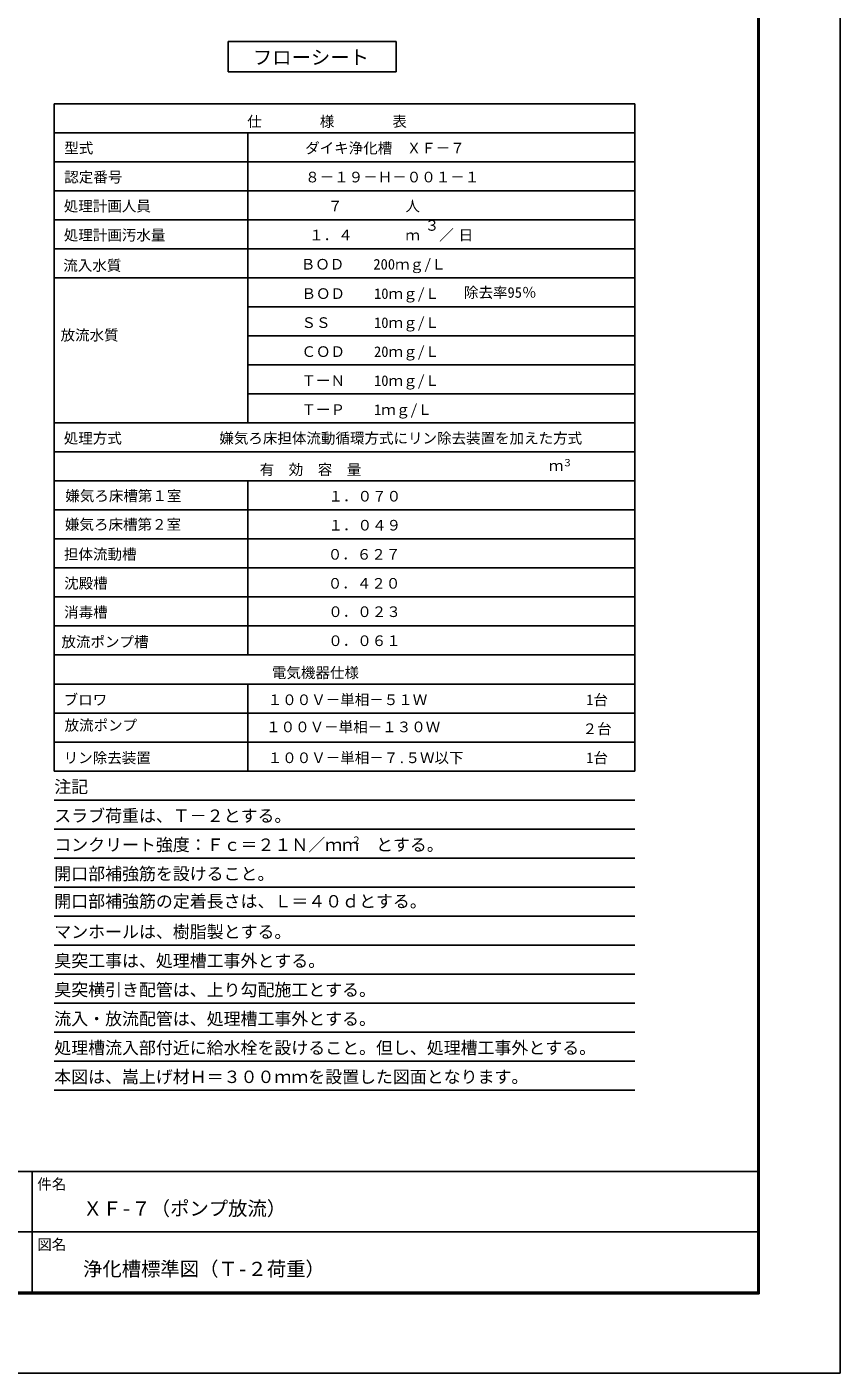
# Model space of a CAD drawing. Units: millimetres, scale not verified. Extents: x -8910 to 8910, y -6308 to 6308.
# Drawn here: x 3867 to 8910, y -6308 to 2045 of the extents above; entities that cross this region are included whole.
import ezdxf
from ezdxf.enums import TextEntityAlignment as Align

# ---------------------------------------------------------------- set-up
doc = ezdxf.new("R2010")
doc.units = ezdxf.units.MM
doc.header["$LTSCALE"] = 30
for name, color, linetype, lineweight in [('0-E_3-6_SUNPO', 4, 'Continuous', 25), ('0-F_3-5_MOJI', 4, 'Continuous', 25), ('1-0_水管', 7, 'Continuous', 25), ('1-5_図面枠', 7, 'Continuous', 25), ('1-6_Axis_waku', 7, 'Continuous', 25)]:
    doc.layers.add(name, color=color, linetype=linetype, lineweight=lineweight)
doc.styles.add('ＭＳ ゴシック', font='')
doc.styles.get('ＭＳ ゴシック').set_extended_font_data('MS Gothic')

msp = doc.modelspace()

# ---------------------------------------------------------------- linework, layer by layer
at = {"layer": '0-E_3-6_SUNPO', "color": 3}
for p, q in [((4036.85, 1567.81), (7636.85, 1567.81)), ((4036.85, -2572.21), (4036.85, 1567.81)), ((7636.85, 1567.81), (7636.85, -2572.21)), ((4036.85, 1387.8), (7636.85, 1387.8)), ((5236.85, 1387.8), (5236.85, -412.2)), ((4036.85, 1207.81), (7636.85, 1207.81)), ((4036.85, 1027.81), (7636.85, 1027.81)), ((4036.85, 847.81), (7636.85, 847.81)), ((4036.85, 667.81), (7636.85, 667.81)), ((4036.85, 487.8), (7636.85, 487.8)), ((5236.85, 307.8), (7636.85, 307.8)), ((5236.85, 127.8), (7636.85, 127.8)), ((5236.85, -52.2), (7636.85, -52.2)), ((5236.85, -232.2), (7636.85, -232.2)), ((4036.85, -412.2), (7636.85, -412.2)), ((7636.84, -592.21), (4036.84, -592.21)), ((4036.84, -772.21), (7636.84, -772.21)), ((5236.84, -772.21), (5236.84, -1852.2)), ((4036.84, -952.21), (7636.84, -952.21)), ((4036.84, -1132.2), (7636.84, -1132.2)), ((4036.84, -1312.2), (7636.84, -1312.2)), ((4036.84, -1492.2), (7636.84, -1492.2)), ((4036.84, -1672.2), (7636.84, -1672.2)), ((4036.84, -1852.2), (7636.84, -1852.2)), ((4036.84, -1852.2), (7636.84, -1852.2)), ((4036.84, -2032.2), (7636.84, -2032.2)), ((5236.84, -2032.2), (5236.84, -2572.21)), ((7636.84, -2392.2), (4036.84, -2392.2)), ((7636.84, -2572.21), (4036.84, -2572.21))]:
    msp.add_line(p, q, dxfattribs=at)
at = {"layer": '0-F_3-5_MOJI', "color": 3}
msp.add_line((7636.83, -2212.2), (4036.83, -2212.2), dxfattribs=at)
at = {"layer": '1-0_水管'}
for p, q in [((5114.66, 1954.56), (5114.66, 1766.37)), ((5114.66, 1954.56), (6157.06, 1954.56)), ((6157.06, 1954.56), (6157.06, 1766.72)), ((5114.66, 1765.57), (6157.06, 1765.57))]:
    msp.add_line(p, q, dxfattribs=at)
at = {"layer": '1-0_水管', "color": 3}
for p, q in [((7636.85, -2752.21), (4036.85, -2752.21)), ((7636.85, -2932.21), (4036.85, -2932.21)), ((7636.85, -3112.21), (4036.85, -3112.21)), ((7636.85, -3292.21), (4036.85, -3292.21)), ((7636.85, -3472.21), (4036.85, -3472.21)), ((7636.85, -3472.21), (4036.85, -3472.21)), ((7636.85, -3652.21), (4036.85, -3652.21)), ((7636.85, -3832.22), (4036.85, -3832.22)), ((7636.85, -4012.22), (4036.85, -4012.22)), ((7636.85, -4192.22), (4036.85, -4192.22)), ((7636.85, -4372.22), (4036.85, -4372.22)), ((7636.85, -4552.22), (4036.85, -4552.22))]:
    msp.add_line(p, q, dxfattribs=at)
at = {"layer": '1-5_図面枠'}
msp.add_lwpolyline([(-8910, -6307.5), (-8910, 6307.5), (8910, 6307.5), (8910, -6307.5)], close=True, dxfattribs=at)
at = {"layer": '1-6_Axis_waku'}
for p, q in [((8401.8, -5808.3), (8401.8, 5763.3)), ((8402.4, -5808.9), (8402.4, 5763.9)), ((8403, -5809.5), (8403, 5764.5)), ((8403.6, -5810.1), (8403.6, 5765.1)), ((8404.2, -5810.7), (8404.2, 5765.7)), ((8404.8, -5811.3), (8404.8, 5766.3)), ((8405.4, -5811.9), (8405.4, 5766.9)), ((8406, -5812.5), (8406, 5767.5)), ((8406.6, -5813.1), (8406.6, 5768.1)), ((8407.2, -5813.7), (8407.2, 5768.7)), ((8407.8, -5814.3), (8407.8, 5769.3)), ((8408.4, -5814.9), (8408.4, 5769.9)), ((8400, -5806.5), (8400, 5761.5)), ((8400.6, -5807.1), (8400.6, 5762.1)), ((8401.2, -5807.7), (8401.2, 5762.7)), ((-7770, -5056.5), (8400, -5056.5)), ((3900, -5806.5), (3900, -5056.5)), ((239.99, -5431.5), (8399.99, -5431.5)), ((8408.4, -5814.9), (-7778.4, -5814.9)), ((8407.8, -5814.3), (-7777.8, -5814.3)), ((8407.2, -5813.7), (-7777.2, -5813.7)), ((8406.6, -5813.1), (-7776.6, -5813.1)), ((8406, -5812.5), (-7776, -5812.5)), ((8405.4, -5811.9), (-7775.4, -5811.9)), ((8404.8, -5811.3), (-7774.8, -5811.3)), ((8404.2, -5810.7), (-7774.2, -5810.7)), ((8403.6, -5810.1), (-7773.6, -5810.1)), ((8403, -5809.5), (-7773, -5809.5)), ((8402.4, -5808.9), (-7772.4, -5808.9)), ((8401.8, -5808.3), (-7771.8, -5808.3)), ((8401.2, -5807.7), (-7771.2, -5807.7)), ((8400.6, -5807.1), (-7770.6, -5807.1)), ((-7770, -5806.5), (8400, -5806.5))]:
    msp.add_line(p, q, dxfattribs=at)

# ---------------------------------------------------------------- texts
at = {"layer": '0-E_3-6_SUNPO', "style": 'ＭＳ ゴシック'}
for s, height, p in [('仕\u3000\u3000\u3000\u3000様\u3000\u3000\u3000\u3000表', 65.98, (5233.25, 1405.21)), ('型式', 65.98, (4098.65, 1240.2)), ('ダイキ浄化槽\u3000ＸＦ－７', 65.98, (5592.65, 1240.2)), ('認定番号', 65.98, (4098.65, 1060.2)), ('８－１９－Ｈ－００１－１', 65.98, (5592.65, 1060.2)), ('処理計画人員\u3000', 65.98, (4095.65, 880.21)), ('７', 65.98, (5734.25, 880.21)), ('人', 65.98, (6214.26, 880.21)), ('３', 65.98, (6334.25, 760.21)), ('処理計画汚水量', 65.98, (4095.65, 700.21)), ('１．４', 65.98, (5617.04, 700.21)), ('ｍ', 65.98, (6214.26, 700.21)), ('／', 65.98, (6424.25, 700.21)), ('日', 65.98, (6544.25, 700.21)), ('流入水質', 65.98, (4092.37, 512.1)), ('ＢＯＤ\u3000\u3000200ｍｇ/Ｌ', 65.98, (5565.47, 519.37)), ('ＢＯＤ\u3000\u300010ｍｇ/Ｌ', 65.98, (5569.8, 337.21)), ('除去率95％', 65.98, (6577.53, 344.15)), ('放流水質', 65.98, (4075.55, 79.69)), ('ＳＳ\u3000\u3000\u300010ｍｇ/Ｌ', 65.98, (5569.8, 157.21)), ('ＣＯＤ\u3000\u300020ｍｇ/Ｌ', 65.98, (5569.8, -22.79)), ('ＴーＮ\u3000\u300010ｍｇ/Ｌ', 65.98, (5569.8, -202.79)), ('ＴーＰ\u3000\u30001ｍｇ/Ｌ', 65.98, (5569.8, -382.79)), ('処理方式\u3000\u3000\u3000', 65.98, (4095.64, -559.8)), ('嫌気ろ床担体流動循環方式にリン除去装置を加えた方式', 65.98, (5060.49, -559.8)), ('有\u3000効\u3000容\u3000量', 65.98, (5310.64, -754.8)), ('ｍ', 65.98, (7104.28, -730.03)), ('３', 43.99, (7189.44, -694.61)), ('嫌気ろ床槽第１室', 65.98, (4105.23, -917.07)), ('１．０７０', 65.98, (5737.78, -919.81)), ('嫌気ろ床槽第２室', 65.98, (4102.98, -1094.88)), ('１．０４９', 65.98, (5737.78, -1099.8)), ('担体流動槽', 65.98, (4096.84, -1279.81)), ('０．６２７', 65.98, (5732.92, -1280.53)), ('沈殿槽', 65.98, (4098.04, -1459.81)), ('０．４２０', 65.98, (5732.92, -1460.53)), ('消毒槽', 65.98, (4098.04, -1639.81)), ('０．０２３', 65.98, (5735.69, -1636.47)), ('放流ポンプ槽', 65.98, (4081.15, -1823.18)), ('０．０６１', 65.98, (5735.68, -1816.47)), ('電気機器仕様', 65.98, (5386.24, -2014.81)), ('ブロワ', 65.98, (4095.04, -2182.8)), ('１００Ｖ－単相－５１Ｗ', 65.98, (5360.14, -2182.8)), ('1台', 65.98, (7335.94, -2182.8)), ('リン除去装置', 65.98, (4095.04, -2542.81)), ('１００Ｖ－単相－７.５Ｗ以下', 65.98, (5360.14, -2542.81)), ('1台', 65.98, (7335.94, -2542.81))]:
    msp.add_text(s, height=height, dxfattribs=at).set_placement(p, align=Align.BOTTOM_LEFT)
at = {"layer": '0-F_3-5_MOJI', "style": 'ＭＳ ゴシック'}
for s, p in [('放流ポンプ', (4100.45, -2341.02)), ('１００Ｖ－単相－１３０Ｗ', (5350.53, -2351.2)), ('２台', (7313.43, -2362.8))]:
    msp.add_text(s, height=65.98, dxfattribs=at).set_placement(p, align=Align.BOTTOM_LEFT)
at = {"layer": '1-0_水管', "color": 4, "style": 'ＭＳ ゴシック'}
for s, height, p in [('フローシート ', 87.98, (5268.16, 1785.54)), ('注記', 76.98, (4036.85, -2731.01)), ('スラブ荷重は、Ｔ－２とする。', 76.98, (4036.85, -2911.01)), ('コンクリート強度：Ｆｃ＝２１Ｎ／ｍｍ\u3000とする。', 76.98, (4036.85, -3091.01)), ('２', 43.99, (5880.08, -3036.89)), ('開口部補強筋を設けること。', 76.98, (4036.85, -3271.02)), ('開口部補強筋の定着長さは、Ｌ＝４０ｄとする。', 76.98, (4036.85, -3441.81)), ('マンホールは、樹脂製とする。', 76.98, (4036.85, -3631.02)), ('臭突工事は、処理槽工事外とする。', 76.98, (4036.85, -3811.02)), ('臭突横引き配管は、上り勾配施工とする。', 76.98, (4036.85, -3991.02)), ('流入・放流配管は、処理槽工事外とする。', 76.98, (4036.85, -4171.02)), ('処理槽流入部付近に給水栓を設けること。但し、処理槽工事外とする。', 76.98, (4036.85, -4351.02)), ('本図は、嵩上げ材Ｈ＝３００ｍｍを設置した図面となります。', 76.98, (4036.85, -4531.02))]:
    msp.add_text(s, height=height, dxfattribs=at).set_placement(p, align=Align.BOTTOM_LEFT)
at = {"layer": '1-6_Axis_waku', "style": 'ＭＳ ゴシック'}
for s, height, p in [('件名', 65.98, (3931.47, -5187.88)), ('ＸＦ-７（ポンプ放流）', 87.98, (4214.99, -5356.5)), ('図名', 65.98, (3931.47, -5562.88)), ('浄化槽標準図（Ｔ-２荷重）', 87.98, (4214.99, -5731.5))]:
    msp.add_text(s, height=height, dxfattribs=at).set_placement(p, align=Align.BOTTOM_LEFT)

doc.saveas('drawing.dxf')
